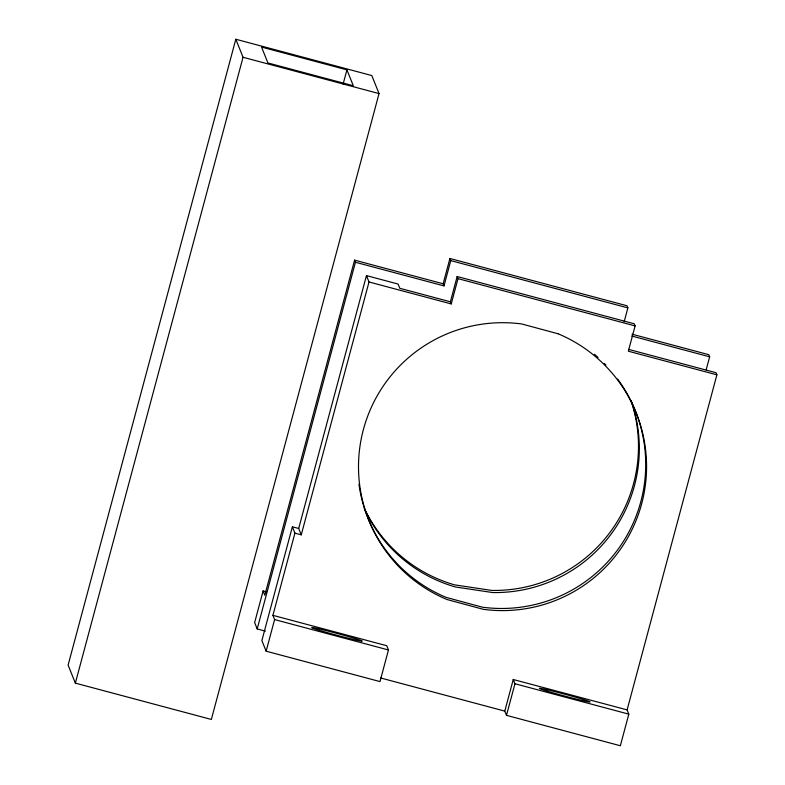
<?xml version="1.0" encoding="UTF-8"?>
<svg xmlns="http://www.w3.org/2000/svg" width="785" height="785" viewBox="0 0 785 785"><rect width="100%" height="100%" fill="white"/><g stroke="black" fill="none" stroke-linecap="round" stroke-linejoin="round"><path stroke-width="1.18" d="M235.814 39.25L68.109 665.111L75.35 683.136L211.342 719.443L379.037 93.582L371.805 75.556L235.814 39.25L243.046 57.276L75.35 683.136M343.114 84.074L346.931 69.865L261.542 47.061L267.921 62.967L353.319 85.761L346.931 69.865M266.635 591.89L263.112 590.948L254.644 622.564L257.195 628.922L265.409 631.12M354.594 260.139L355.448 262.259L443.996 285.897L443.142 283.777L354.594 260.139L264.81 595.197L263.112 590.948M257.195 628.922L355.448 262.259M292.373 526.794L261.876 640.589L266.135 651.187L379.989 681.586L388.457 649.97L386.76 645.731L272.905 615.342L294.924 533.152L292.373 526.794L298.692 528.482L301.254 534.84L294.924 533.152M298.692 528.482L366.458 275.604L398.083 284.052L399.781 288.291L450.384 301.803L451.238 303.923L369.009 281.972L366.458 275.604M266.135 651.187L274.603 619.581L272.905 615.342M301.254 534.84L369.009 281.972M443.142 283.777L449.923 258.491L627.019 305.767L627.872 307.887L624.173 321.683M443.996 285.897L450.767 260.61L449.923 258.491M450.384 301.803L457.155 276.516L634.26 323.793L635.114 325.912L628.334 351.199L716.891 374.837L627.107 709.895L628.814 714.144L620.346 745.75L506.492 715.351L504.784 711.112L513.262 679.506L627.107 709.895M451.238 303.923L458.008 278.636L457.155 276.516M506.492 715.351L514.96 683.745L513.262 679.506M706.166 369.833L709.65 356.822L708.796 354.692L632.053 334.204M243.046 57.276L379.037 93.582M450.767 260.61L627.872 307.887M458.008 278.636L635.114 325.912M631.729 336.009L709.65 356.822M628.667 349.394L716.038 372.718L716.891 374.837M274.603 619.581L388.457 649.97M514.96 683.745L628.814 714.144M380.647 677.975L504.784 711.112M631.218 401.263A144.077 143.94 -21.9 0 1 491.753 590.428L454.564 584.854A144.077 143.94 -21.9 0 1 364.475 508.7M631.287 401.076A144.077 143.94 -21.9 0 1 492.597 592.547L455.418 586.974A144.077 143.94 -21.9 0 1 364.289 508.621M617.638 379.047A144.077 143.94 -21.9 0 1 482.481 607.207L446.174 597.405A144.077 143.94 -21.9 0 1 358.951 484.208M594.382 354.28A144.077 143.94 -21.9 0 1 598.052 357.469M604.234 363.376A144.077 143.94 -21.9 0 1 605.941 365.123M558.007 333.753L521.711 323.96A144.077 143.94 -21.9 0 0 447.028 599.524L483.325 609.327A144.077 143.94 -21.9 0 0 558.007 333.753M319.416 630.316A26.199 0.913 15 0 0 361.551 641.139A26.199 0.913 15 0 0 330.043 631.572A26.199 0.913 15 0 0 319.416 630.316M547.125 691.104A26.199 0.913 15 0 0 589.26 701.937A26.199 0.913 15 0 0 557.752 692.36A26.199 0.913 15 0 0 547.125 691.104"/></g></svg>
